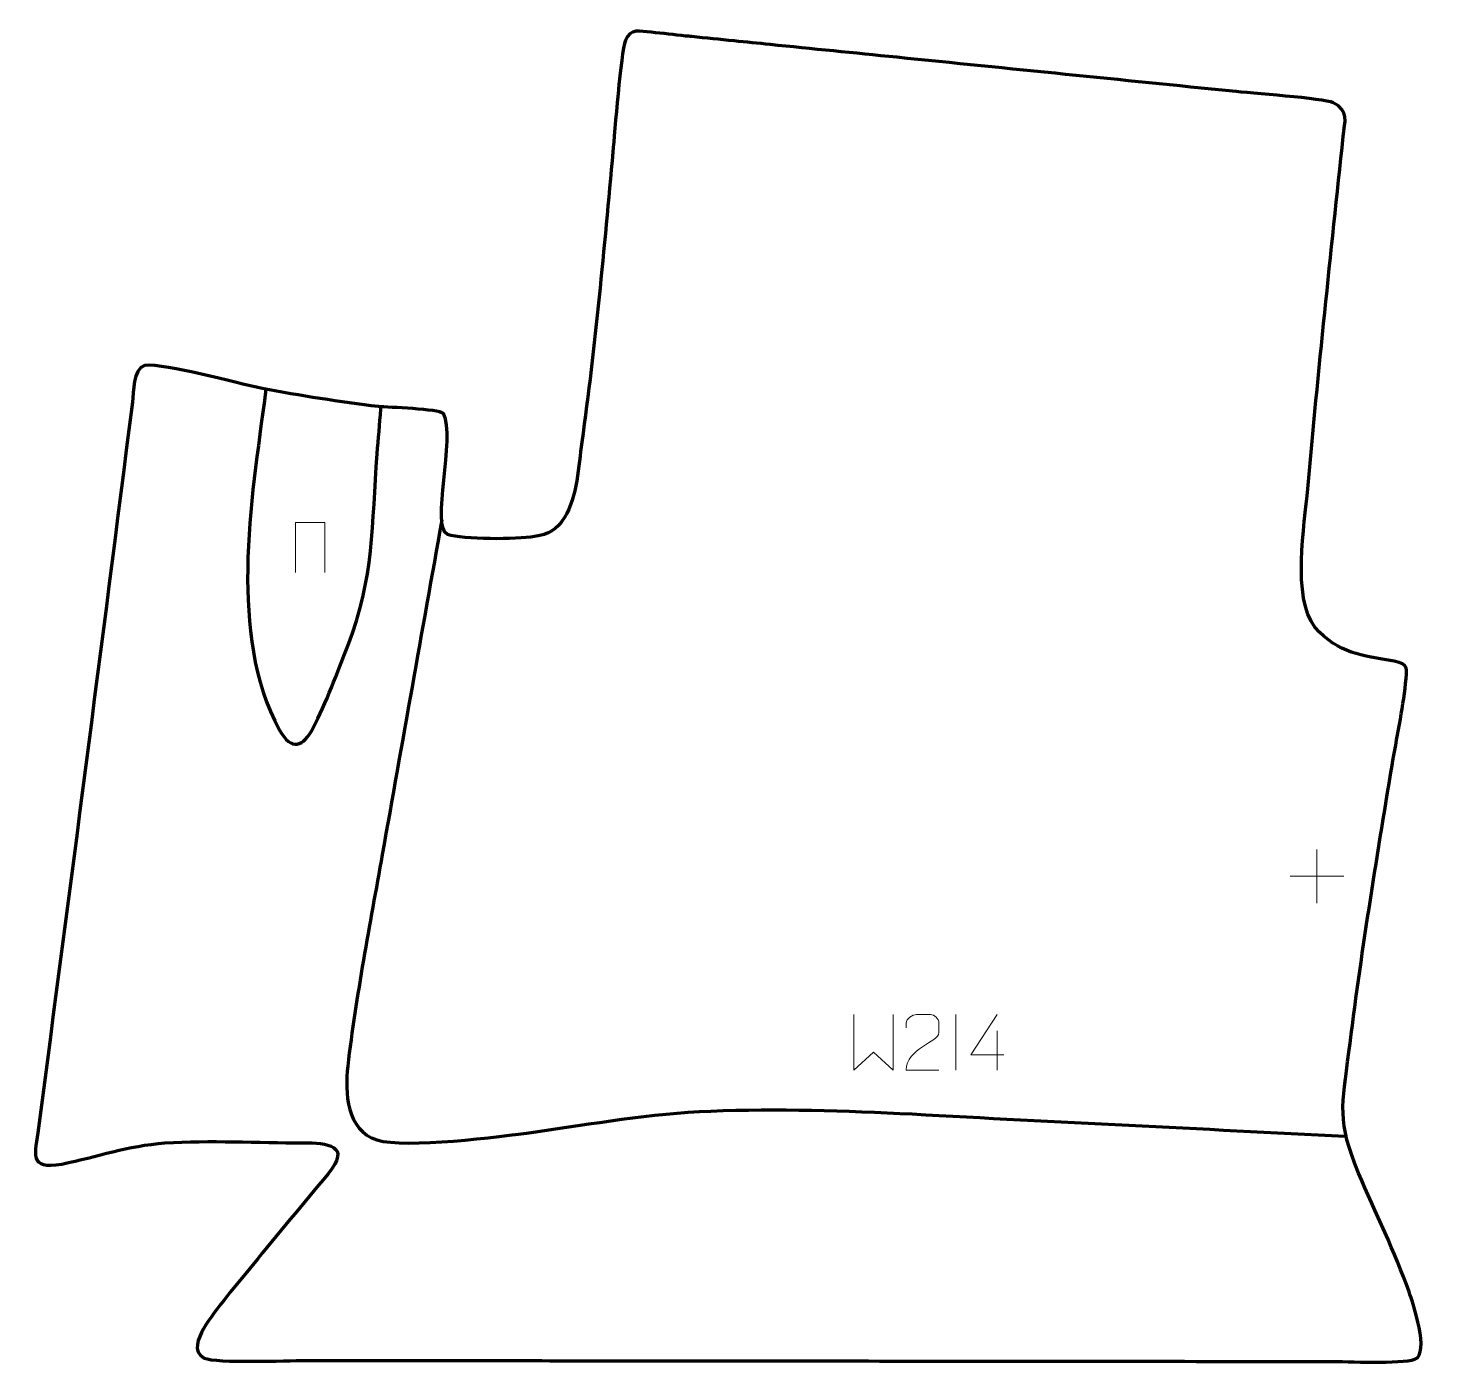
# Model space of a CAD drawing. Header units: millimetres. Extents: x 1052 to 1680, y 152 to 752.
import ezdxf

# ---------------------------------------------------------------- set-up
doc = ezdxf.new("R2010")
doc.units = ezdxf.units.MM
doc.header["$MEASUREMENT"] = 0
doc.layers.add('layer 2', color=7, linetype='Continuous')
doc.layers.add('layer 3', color=7, linetype='Continuous')

msp = doc.modelspace()

# ---------------------------------------------------------------- linework, layer by layer
at = {"layer": 'layer 2', "color": 142, "lineweight": 158}
for points in [[(1158.2025, 589.5866), (1154.7054, 561.894), (1150.486, 537.0754), (1150.0647, 508.9009), (1150.0647, 508.9009), (1149.8693, 484.2712), (1152.3226, 458.6831), (1164.4105, 436.7207), (1164.4105, 436.7207), (1169.6974, 427.1153), (1175.0323, 429.225), (1179.4847, 437.7545), (1179.4847, 437.7545), (1185.1941, 448.6921), (1190.378, 462.7924), (1194.9354, 474.4587), (1194.9354, 474.4587), (1206.9357, 505.1779), (1205.6733, 528.6792), (1208.1603, 560.6842), (1208.1603, 560.6842), (1208.6851, 567.3456), (1209.2224, 574.0058), (1209.7644, 580.6658), (1209.7644, 580.6658), (1209.7644, 580.6658), (1209.8425, 581.6261), (1209.8425, 581.6261)], [(1237.1106, 531.0065), (1228.2123, 480.9779), (1219.3141, 430.9493), (1210.4158, 380.9207), (1210.4158, 380.9207), (1204.8646, 349.5481), (1198.6304, 317.5803), (1194.9296, 285.9655), (1194.9296, 285.9655), (1193.5543, 274.2169), (1194.437, 257.1065), (1208.022, 252.9141), (1208.022, 252.9141), (1220.8382, 248.9591), (1263.3911, 254.3188), (1278.2028, 256.4226), (1278.2028, 256.4226), (1304.769, 260.1963), (1330.7958, 264.8232), (1357.6949, 265.8707), (1357.6949, 265.8707), (1387.8521, 266.9867), (1417.9643, 266.1498), (1448.0864, 264.5496), (1448.0864, 264.5496), (1512.7737, 260.9836), (1577.488, 257.9264), (1642.1885, 254.6141)]]:
    msp.add_open_spline(points, degree=3, knots=[0, 0, 0, 0, 0.125, 0.125, 0.125, 0.125, 0.25, 0.25, 0.25, 0.25, 0.375, 0.375, 0.375, 0.375, 0.5, 0.5, 0.5, 0.5, 0.625, 0.625, 0.625, 0.625, 0.75, 0.75, 0.75, 0.75, 1, 1, 1, 1], dxfattribs=at)
at = {"layer": 'layer 3', "color": 242, "lineweight": 158}
msp.add_open_spline([(1349.2711, 747.7368), (1355.583, 747.0991), (1361.895, 746.4616), (1368.2069, 745.824), (1368.2069, 745.824), (1373.5721, 745.2821), (1378.9372, 744.7402), (1384.3024, 744.1981), (1384.3024, 744.1981), (1403.2381, 742.2855), (1422.174, 740.3728), (1441.1098, 738.46), (1441.1098, 738.46), (1466.3576, 735.9097), (1491.6052, 733.3594), (1516.853, 730.8091), (1516.853, 730.8091), (1541.7852, 728.2906), (1566.7173, 725.7722), (1591.6494, 723.2538), (1591.6494, 723.2538), (1599.0092, 722.5266), (1632.727, 720.0064), (1636.8862, 718.0725), (1636.8862, 718.0725), (1644.0134, 714.3323), (1642.1015, 709.9888), (1641.3573, 703.0048), (1641.3573, 703.0048), (1635.7708, 650.5023), (1630.0577, 597.5815), (1625.4964, 544.9997), (1625.4964, 544.9997), (1623.933, 528.6257), (1618.2883, 496.3719), (1628.6739, 482.8202), (1628.6739, 482.8202), (1639.4948, 470.7374), (1649.3625, 470.3416), (1664.2008, 467.6626), (1664.2008, 467.6626), (1670.9272, 466.2445), (1669.9787, 464.2145), (1669.3112, 457.684), (1669.3112, 457.684), (1668.0333, 445.731), (1665.2585, 432.8908), (1663.2652, 420.8918), (1663.2652, 420.8918), (1656.0982, 377.8756), (1649.2276, 335.5221), (1643.8792, 292.2106), (1643.8792, 292.2106), (1640.795, 268.2271), (1638.5071, 261.3441), (1648.2382, 238.0317), (1648.2382, 238.0317), (1655.6878, 220.3944), (1664.5075, 202.752), (1670.882, 184.7555), (1670.882, 184.7555), (1672.609, 179.712), (1680.2253, 157.0882), (1673.4585, 154.5527), (1673.4585, 154.5527), (1666.9446, 152.4324), (1643.4356, 153.5505), (1634.7944, 153.557), (1634.7944, 153.557), (1577.3481, 153.6008), (1519.9013, 153.6724), (1462.4549, 153.7308), (1462.4549, 153.7308), (1462.4549, 153.7308), (1461.5028, 153.7318), (1461.5028, 153.7318), (1461.5028, 153.7318), (1455.4728, 153.738), (1449.4427, 153.7441), (1443.4127, 153.7502), (1443.4127, 153.7502), (1416.7536, 153.7774), (1390.0947, 153.8045), (1363.4356, 153.8315), (1363.4356, 153.8315), (1338.6807, 153.8567), (1313.9259, 153.8819), (1289.1711, 153.9071), (1289.1711, 153.9071), (1270.1288, 153.9264), (1251.0867, 153.9458), (1232.0445, 153.9652), (1232.0445, 153.9652), (1219.6671, 153.9778), (1207.2897, 153.9903), (1194.9123, 154.003), (1194.9123, 154.003), (1188.5649, 154.0094), (1182.2175, 154.0159), (1175.8701, 154.0223), (1175.8701, 154.0223), (1167.7218, 153.9785), (1136.0525, 152.6264), (1130.5137, 155.0927), (1130.5137, 155.0927), (1125.114, 158.0034), (1127.9393, 163.9747), (1130.2786, 168.1339), (1130.2786, 168.1339), (1135.8877, 177.6281), (1145.3439, 188.0718), (1152.3984, 196.9241), (1152.3984, 196.9241), (1163.4362, 210.7185), (1174.8702, 224.1265), (1186.1274, 237.7327), (1186.1274, 237.7327), (1196.6989, 250.5099), (1185.9267, 251.6472), (1174.8975, 251.5967), (1174.8975, 251.5967), (1154.643, 251.5743), (1133.0382, 252.8775), (1112.9777, 251.5946), (1112.9777, 251.5946), (1096.1098, 250.2456), (1082.9291, 245.4587), (1066.7964, 242.0948), (1066.7964, 242.0948), (1051.5786, 239.5136), (1054.6979, 246.347), (1056.2662, 258.3379), (1056.2662, 258.3379), (1070.4477, 366.7993), (1084.6859, 475.2986), (1098.3466, 583.8249), (1098.3466, 583.8249), (1098.8987, 588.2102), (1098.72, 598.6302), (1103.7349, 600.2762), (1103.7349, 600.2762), (1114.0349, 601.1432), (1144.1165, 592.4485), (1156.5764, 589.9584), (1156.5764, 589.9584), (1173.6289, 586.5999), (1191.4885, 583.9749), (1208.7416, 581.7938), (1208.7416, 581.7938), (1213.2072, 581.4706), (1235.7285, 580.8198), (1237.8277, 578.6499), (1237.8277, 578.6499), (1243.6432, 568.3839), (1231.9975, 527.5125), (1239.7225, 524.4211), (1239.7225, 524.4211), (1246.6529, 522.0563), (1270.6595, 522.2137), (1278.6902, 523.5023), (1278.6902, 523.5023), (1285.2791, 524.5596), (1288.4894, 526.3287), (1292.1391, 532.1384), (1292.1391, 532.1384), (1297.9794, 541.4345), (1298.4275, 555.1675), (1299.9021, 565.8807), (1299.9021, 565.8807), (1305.946, 608.7892), (1309.8878, 652.878), (1313.8335, 696.0675), (1313.8335, 696.0675), (1314.5975, 704.4315), (1317.3459, 740.5759), (1319.4383, 745.9725), (1319.4383, 745.9725), (1321.6201, 751.5996), (1326.0188, 750.1952), (1331.0569, 749.6993), (1331.0569, 749.6993), (1336.1881, 749.1942), (1341.2959, 748.5542), (1346.4198, 748.0222), (1346.4198, 748.0222), (1347.3703, 747.9274), (1348.3207, 747.8322), (1349.2711, 747.7368)], degree=3, knots=[0, 0, 0, 0, 0.02083333, 0.02083333, 0.02083333, 0.02083333, 0.04166667, 0.04166667, 0.04166667, 0.04166667, 0.0625, 0.0625, 0.0625, 0.0625, 0.08333333, 0.08333333, 0.08333333, 0.08333333, 0.10416667, 0.10416667, 0.10416667, 0.10416667, 0.125, 0.125, 0.125, 0.125, 0.14583333, 0.14583333, 0.14583333, 0.14583333, 0.16666667, 0.16666667, 0.16666667, 0.16666667, 0.1875, 0.1875, 0.1875, 0.1875, 0.20833333, 0.20833333, 0.20833333, 0.20833333, 0.22916667, 0.22916667, 0.22916667, 0.22916667, 0.25, 0.25, 0.25, 0.25, 0.27083333, 0.27083333, 0.27083333, 0.27083333, 0.29166667, 0.29166667, 0.29166667, 0.29166667, 0.3125, 0.3125, 0.3125, 0.3125, 0.33333333, 0.33333333, 0.33333333, 0.33333333, 0.35416667, 0.35416667, 0.35416667, 0.35416667, 0.375, 0.375, 0.375, 0.375, 0.39583333, 0.39583333, 0.39583333, 0.39583333, 0.41666667, 0.41666667, 0.41666667, 0.41666667, 0.4375, 0.4375, 0.4375, 0.4375, 0.45833333, 0.45833333, 0.45833333, 0.45833333, 0.47916667, 0.47916667, 0.47916667, 0.47916667, 0.5, 0.5, 0.5, 0.5, 0.52083333, 0.52083333, 0.52083333, 0.52083333, 0.54166667, 0.54166667, 0.54166667, 0.54166667, 0.5625, 0.5625, 0.5625, 0.5625, 0.58333333, 0.58333333, 0.58333333, 0.58333333, 0.60416667, 0.60416667, 0.60416667, 0.60416667, 0.625, 0.625, 0.625, 0.625, 0.64583333, 0.64583333, 0.64583333, 0.64583333, 0.66666667, 0.66666667, 0.66666667, 0.66666667, 0.6875, 0.6875, 0.6875, 0.6875, 0.70833333, 0.70833333, 0.70833333, 0.70833333, 0.72916667, 0.72916667, 0.72916667, 0.72916667, 0.75, 0.75, 0.75, 0.75, 0.77083333, 0.77083333, 0.77083333, 0.77083333, 0.79166667, 0.79166667, 0.79166667, 0.79166667, 0.8125, 0.8125, 0.8125, 0.8125, 0.83333333, 0.83333333, 0.83333333, 0.83333333, 0.85416667, 0.85416667, 0.85416667, 0.85416667, 0.875, 0.875, 0.875, 0.875, 0.89583333, 0.89583333, 0.89583333, 0.89583333, 0.91666667, 0.91666667, 0.91666667, 0.91666667, 0.9375, 0.9375, 0.9375, 0.9375, 0.95833333, 0.95833333, 0.95833333, 0.95833333, 1, 1, 1, 1], dxfattribs=at)
at = {"layer": 'layer 3', "color": 250, "lineweight": 9}
for points, knots in [([(1171.4923, 507.4496), (1171.4923, 507.4496), (1171.4923, 529.7999), (1171.4923, 529.7999), (1171.4923, 529.7999), (1171.4923, 529.7999), (1184.6106, 529.7999), (1184.6106, 529.7999), (1184.6106, 529.7999), (1184.6106, 529.7999), (1184.6106, 507.4496), (1184.6106, 507.4496)], [0, 0, 0, 0, 0.25, 0.25, 0.25, 0.25, 0.5, 0.5, 0.5, 0.5, 1, 1, 1, 1]), ([(1421.8464, 309.118), (1421.8464, 309.118), (1421.8464, 284.16), (1421.8464, 284.16), (1421.8464, 284.16), (1421.8464, 284.16), (1430.6891, 292.2247), (1430.6891, 292.2247), (1430.6891, 292.2247), (1430.6891, 292.2247), (1439.5315, 284.1606), (1439.5315, 284.1606), (1439.5315, 284.1606), (1439.5315, 284.1606), (1439.5315, 309.118), (1439.5315, 309.118)], [0, 0, 0, 0, 0.2, 0.2, 0.2, 0.2, 0.4, 0.4, 0.4, 0.4, 0.6, 0.6, 0.6, 0.6, 1, 1, 1, 1]), ([(1460.0603, 284.1519), (1455.1459, 284.1522), (1450.2315, 284.1522), (1445.3174, 284.1519), (1445.3174, 284.1519), (1445.3174, 294.0842), (1459.9684, 296.7254), (1460.0603, 301.0357), (1460.0603, 301.0357), (1460.06, 302.4598), (1460.06, 303.8835), (1460.0603, 305.3068), (1460.0603, 305.3068), (1460.0434, 307.3839), (1457.9206, 309.1087), (1456.2496, 309.126), (1456.2496, 309.126), (1454.1764, 309.1256), (1452.1035, 309.1256), (1450.0311, 309.126), (1450.0311, 309.126), (1448.209, 309.1425), (1445.3843, 307.3504), (1445.3174, 305.2568), (1445.3174, 305.2568), (1445.3174, 305.2568), (1445.3174, 303.202), (1445.3174, 303.202)], [0, 0, 0, 0, 0.125, 0.125, 0.125, 0.125, 0.25, 0.25, 0.25, 0.25, 0.375, 0.375, 0.375, 0.375, 0.5, 0.5, 0.5, 0.5, 0.625, 0.625, 0.625, 0.625, 0.75, 0.75, 0.75, 0.75, 1, 1, 1, 1]), ([(1489.0997, 291.0556), (1489.0997, 291.0556), (1474.278, 291.0556), (1474.278, 291.0556), (1474.278, 291.0556), (1474.278, 291.0556), (1486.1556, 309.1261), (1486.1556, 309.1261)], [0, 0, 0, 0, 0.33333333, 0.33333333, 0.33333333, 0.33333333, 1, 1, 1, 1])]:
    msp.add_open_spline(points, degree=3, knots=knots, dxfattribs=at)
for points in [[(1629.5505, 383.1423), (1629.5505, 383.1423), (1629.5505, 359.1644), (1629.5505, 359.1644)], [(1617.5616, 371.1533), (1617.5616, 371.1533), (1641.5395, 371.1533), (1641.5395, 371.1533)], [(1467.5516, 309.126), (1467.5516, 309.126), (1467.5516, 284.1519), (1467.5516, 284.1519)], [(1486.1556, 301.8167), (1486.1556, 301.8167), (1486.1556, 284.152), (1486.1556, 284.152)]]:
    msp.add_open_spline(points, degree=3, dxfattribs=at)

doc.saveas('drawing.dxf')
